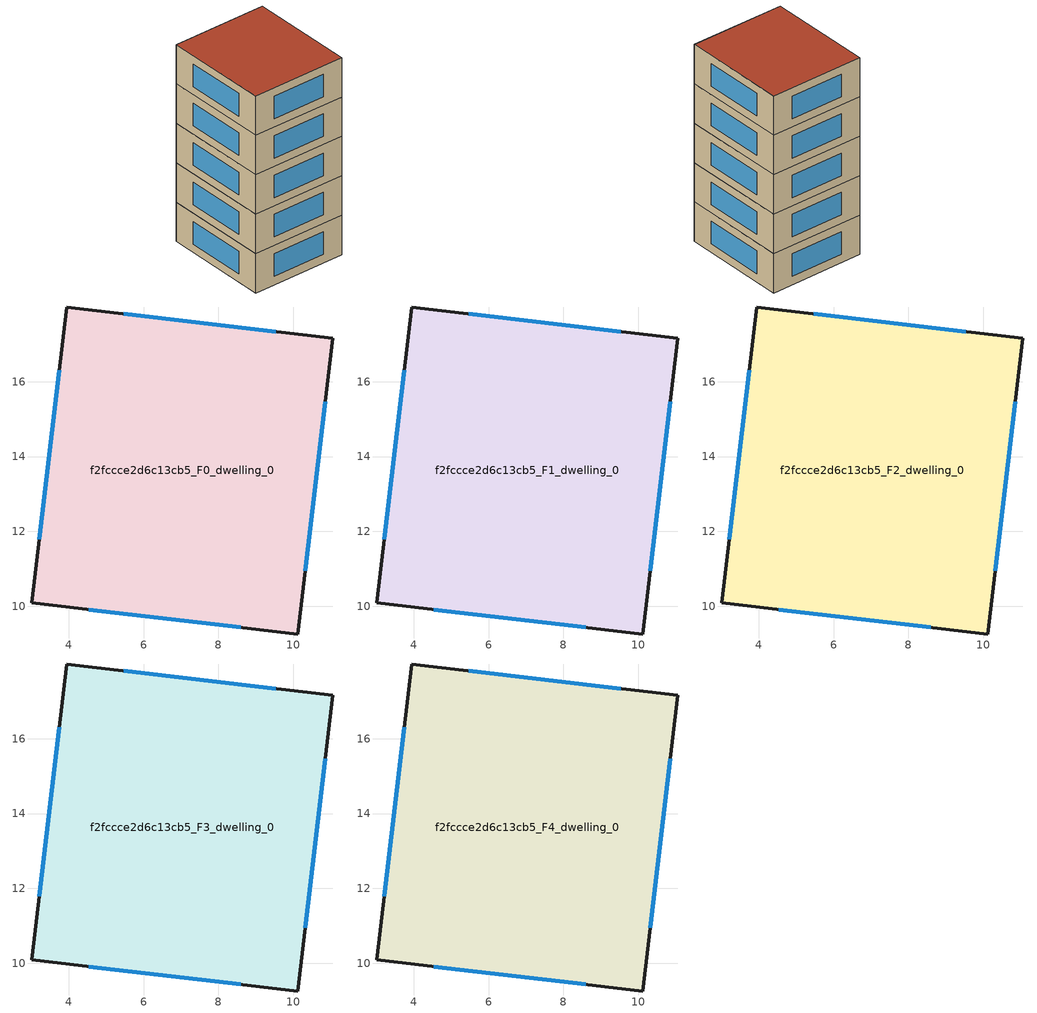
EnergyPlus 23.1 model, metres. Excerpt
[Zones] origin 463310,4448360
f2fccce2d6c13cb5_F0_dwelling_0
 floor ground (EU_floor_Construction): 11.05,17.16 10.11,9.25 3.01,10.09 3.94,18 z0
 wall outside (EU_wall_Construction): 11.05,17.16 3.94,18 3.01,10.09 10.11,9.25 11.05,17.16 z0:3
 window (EU_Window_Construction): 9.53,17.34 5.47,17.82 / 10.32,10.95 10.85,15.47 / 4.53,9.91 8.59,9.43 / 3.74,16.3 3.21,11.78 z0.64:2.36
f2fccce2d6c13cb5_F1_dwelling_0
 floor to f2fccce2d6c13cb5_F0_dwelling_0 (EU_floor_Construction): 11.05,17.16 10.11,9.25 3.01,10.09 3.94,18 z3
 wall outside (EU_wall_Construction): 11.05,17.16 3.94,18 3.01,10.09 10.11,9.25 11.05,17.16 z3:6
 window (EU_Window_Construction): 9.53,17.34 5.47,17.82 / 10.32,10.95 10.85,15.47 / 4.53,9.91 8.59,9.43 / 3.74,16.3 3.21,11.78 z3.64:5.36
f2fccce2d6c13cb5_F2_dwelling_0
 floor to f2fccce2d6c13cb5_F1_dwelling_0 (EU_floor_Construction): 11.05,17.16 10.11,9.25 3.01,10.09 3.94,18 z6
 wall outside (EU_wall_Construction): 11.05,17.16 3.94,18 3.01,10.09 10.11,9.25 11.05,17.16 z6:9
 window (EU_Window_Construction): 9.53,17.34 5.47,17.82 / 10.32,10.95 10.85,15.47 / 4.53,9.91 8.59,9.43 / 3.74,16.3 3.21,11.78 z6.64:8.36
f2fccce2d6c13cb5_F3_dwelling_0
 floor to f2fccce2d6c13cb5_F2_dwelling_0 (EU_floor_Construction): 11.05,17.16 10.11,9.25 3.01,10.09 3.94,18 z9
 wall outside (EU_wall_Construction): 11.05,17.16 3.94,18 3.01,10.09 10.11,9.25 11.05,17.16 z9:12
 window (EU_Window_Construction): 9.53,17.34 5.47,17.82 / 10.32,10.95 10.85,15.47 / 4.53,9.91 8.59,9.43 / 3.74,16.3 3.21,11.78 z9.64:11.36
f2fccce2d6c13cb5_F4_dwelling_0
 floor to f2fccce2d6c13cb5_F3_dwelling_0 (EU_floor_Construction): 11.05,17.16 10.11,9.25 3.01,10.09 3.94,18 z12
 wall outside (EU_wall_Construction): 11.05,17.16 3.94,18 3.01,10.09 10.11,9.25 11.05,17.16 z12:15
 window (EU_Window_Construction): 9.53,17.34 5.47,17.82 / 10.32,10.95 10.85,15.47 / 4.53,9.91 8.59,9.43 / 3.74,16.3 3.21,11.78 z12.64:14.36
 roof outside (EU_roof_Construction): 10.11,9.25 11.05,17.16 3.94,18 3.01,10.09 z15
[Building]
EU S2 Campaign: North Axis=0; Terrain=City; Solar Distribution=FullExterior
[Site:Location]
Yerevan-Zvartnots.Intl.AP: Latitude=40.15; Longitude=44.383; Time Zone=4; Elevation=854
[SizingPeriod:WeatherFileDays]
AnnualSizingPeriod: Begin Month=1; Begin Day of Month=1; End Month=12; End Day of Month=31; Day of Week for Start Day=Monday; Use Weather File Daylight Saving Period=No; Use Weather File Rain and Snow Indicators=No
[MATERIAL]
EU_InternalMass_Material: Roughness=MediumRough; Thickness=0.1; Conductivity=1; Density=1800; Specific Heat=900; Thermal Absorptance=0.9; Solar Absorptance=0.7; Visible Absorptance=0.7
[MATERIAL:NOMASS] Roughness=MediumRough; Thermal Absorptance=0.9; Solar Absorptance=0.7; Visible Absorptance=0.7
Name | Thermal Resistance
EU_wall_NoMass | 1.05043
EU_roof_NoMass | 1.45357
EU_floor_NoMass | 0.478065
[WINDOWMATERIAL:SIMPLEGLAZINGSYSTEM]
EU_Window_SimpleGlazing: UFactor=2.5566; Solar Heat Gain Coefficient=0.75; Visible Transmittance=0.75
[CONSTRUCTION]
EU_wall_Construction: EU_wall_NoMass
EU_roof_Construction: EU_roof_NoMass
EU_floor_Construction: EU_floor_NoMass
EU_Window_Construction: EU_Window_SimpleGlazing
EU_InternalMass_Construction: EU_InternalMass_Material
[ZONE] Type=1; Multiplier=1; Ceiling Height=autocalculate; Volume=171.029; Floor Area=autocalculate; Part of Total Floor Area=Yes
f2fccce2d6c13cb5_F0_dwelling_0; f2fccce2d6c13cb5_F1_dwelling_0; f2fccce2d6c13cb5_F2_dwelling_0; f2fccce2d6c13cb5_F3_dwelling_0; f2fccce2d6c13cb5_F4_dwelling_0
[INTERNALMASS] Construction=EU_InternalMass_Construction; Surface Area=57.0096
Name | Zone or ZoneList
f2fccce2d6c13cb5_F0_dwelling_0_EU_InternalMass | f2fccce2d6c13cb5_F0_dwelling_0
f2fccce2d6c13cb5_F1_dwelling_0_EU_InternalMass | f2fccce2d6c13cb5_F1_dwelling_0
f2fccce2d6c13cb5_F2_dwelling_0_EU_InternalMass | f2fccce2d6c13cb5_F2_dwelling_0
f2fccce2d6c13cb5_F3_dwelling_0_EU_InternalMass | f2fccce2d6c13cb5_F3_dwelling_0
f2fccce2d6c13cb5_F4_dwelling_0_EU_InternalMass | f2fccce2d6c13cb5_F4_dwelling_0
[OTHEREQUIPMENT] Fuel Type=Electricity; Design Level Calculation Method=Watts/Area; Power per Zone Floor Area=1; Fraction Latent=0; Fraction Radiant=0; Fraction Lost=0; Carbon Dioxide Generation Rate=0; EndUse Subcategory=EU_Step8_InternalGains
Name | Zone or ZoneList or Space or SpaceList | Schedule
EU_Step8_InternalGain_f2fccce2d6c13cb5_F0_dwelling_0_f000 | f2fccce2d6c13cb5_F0_dwelling_0 | EU_Step8_GainSchedule_f2fccce2d6c13cb5_F0_dwelling_0_f000
EU_Step8_InternalGain_f2fccce2d6c13cb5_F1_dwelling_0_f000 | f2fccce2d6c13cb5_F1_dwelling_0 | EU_Step8_GainSchedule_f2fccce2d6c13cb5_F1_dwelling_0_f000
EU_Step8_InternalGain_f2fccce2d6c13cb5_F2_dwelling_0_f000 | f2fccce2d6c13cb5_F2_dwelling_0 | EU_Step8_GainSchedule_f2fccce2d6c13cb5_F2_dwelling_0_f000
EU_Step8_InternalGain_f2fccce2d6c13cb5_F3_dwelling_0_f000 | f2fccce2d6c13cb5_F3_dwelling_0 | EU_Step8_GainSchedule_f2fccce2d6c13cb5_F3_dwelling_0_f000
EU_Step8_InternalGain_f2fccce2d6c13cb5_F4_dwelling_0_f000 | f2fccce2d6c13cb5_F4_dwelling_0 | EU_Step8_GainSchedule_f2fccce2d6c13cb5_F4_dwelling_0_f000
[ZONEVENTILATION:DESIGNFLOWRATE] Schedule=EU_AlwaysOn; Design Flow Rate Calculation Method=AirChanges/Hour; Air Changes per Hour=0.557805; Ventilation Type=Natural; Fan Pressure Rise=0; Fan Total Efficiency=1; Constant Term Coefficient=1; Temperature Term Coefficient=0; Velocity Term Coefficient=0; Velocity Squared Term Coefficient=0; Minimum Indoor Temperature=-100; Maximum Indoor Temperature=100; Delta Temperature=-100; Minimum Outdoor Temperature=-100; Maximum Outdoor Temperature=100; Maximum Wind Speed=40
Name | Zone or ZoneList or Space or SpaceList
EU_ConstantAir_f2fccce2d6c13cb5_F0_dwelling_0 | f2fccce2d6c13cb5_F0_dwelling_0
EU_ConstantAir_f2fccce2d6c13cb5_F1_dwelling_0 | f2fccce2d6c13cb5_F1_dwelling_0
EU_ConstantAir_f2fccce2d6c13cb5_F2_dwelling_0 | f2fccce2d6c13cb5_F2_dwelling_0
EU_ConstantAir_f2fccce2d6c13cb5_F3_dwelling_0 | f2fccce2d6c13cb5_F3_dwelling_0
EU_ConstantAir_f2fccce2d6c13cb5_F4_dwelling_0 | f2fccce2d6c13cb5_F4_dwelling_0
[HVACTEMPLATE:THERMOSTAT] Constant Heating Setpoint=20; Constant Cooling Setpoint=50
EU_HeatOnly_f2fccce2d6c13cb5_F0_dwelling_0; EU_HeatOnly_f2fccce2d6c13cb5_F1_dwelling_0; EU_HeatOnly_f2fccce2d6c13cb5_F2_dwelling_0; EU_HeatOnly_f2fccce2d6c13cb5_F3_dwelling_0; EU_HeatOnly_f2fccce2d6c13cb5_F4_dwelling_0
[HVACTEMPLATE:ZONE:IDEALLOADSAIRSYSTEM] System Availability Schedule=EU_AlwaysOn; Maximum Heating Supply Air Temperature=50; Minimum Cooling Supply Air Temperature=13; Maximum Heating Supply Air Humidity Ratio=0.0156; Minimum Cooling Supply Air Humidity Ratio=0.0077; Heating Limit=NoLimit; Cooling Limit=NoLimit; Heating Availability Schedule=EU_AlwaysOn; Cooling Availability Schedule=EU_CoolingOff; Dehumidification Control Type=ConstantSensibleHeatRatio; Cooling Sensible Heat Ratio=0.7; Dehumidification Setpoint=60; Humidification Control Type=None; Humidification Setpoint=30; Outdoor Air Method=None; Outdoor Air Flow Rate per Person=0.00944; Outdoor Air Flow Rate per Zone Floor Area=0; Outdoor Air Flow Rate per Zone=0; Demand Controlled Ventilation Type=None; Outdoor Air Economizer Type=NoEconomizer; Heat Recovery Type=None; Sensible Heat Recovery Effectiveness=0.7; Latent Heat Recovery Effectiveness=0.65
Name | Template Thermostat
f2fccce2d6c13cb5_F0_dwelling_0 | EU_HeatOnly_f2fccce2d6c13cb5_F0_dwelling_0
f2fccce2d6c13cb5_F1_dwelling_0 | EU_HeatOnly_f2fccce2d6c13cb5_F1_dwelling_0
f2fccce2d6c13cb5_F2_dwelling_0 | EU_HeatOnly_f2fccce2d6c13cb5_F2_dwelling_0
f2fccce2d6c13cb5_F3_dwelling_0 | EU_HeatOnly_f2fccce2d6c13cb5_F3_dwelling_0
f2fccce2d6c13cb5_F4_dwelling_0 | EU_HeatOnly_f2fccce2d6c13cb5_F4_dwelling_0
[SIZING:ZONE] Zone Cooling Design Supply Air Temperature Input Method=SupplyAirTemperature; Zone Cooling Design Supply Air Temperature=13; Zone Heating Design Supply Air Temperature Input Method=SupplyAirTemperature; Zone Heating Design Supply Air Temperature=50; Zone Cooling Design Supply Air Humidity Ratio=0.008; Zone Heating Design Supply Air Humidity Ratio=0.008; Cooling Design Air Flow Method=DesignDay; Cooling Design Air Flow Rate=0; Cooling Minimum Air Flow per Zone Floor Area=0.000762; Cooling Minimum Air Flow=0; Cooling Minimum Air Flow Fraction=0.2; Heating Design Air Flow Method=DesignDay; Heating Design Air Flow Rate=0; Heating Maximum Air Flow per Zone Floor Area=0.002032; Heating Maximum Air Flow=0.141576; Heating Maximum Air Flow Fraction=0.3; Account for Dedicated Outdoor Air System=No; Dedicated Outdoor Air System Control Strategy=NeutralSupplyAir; Dedicated Outdoor Air Low Setpoint Temperature for Design=autosize; Dedicated Outdoor Air High Setpoint Temperature for Design=autosize; Zone Load Sizing Method=Sensible Load Only No Latent Load; Zone Latent Cooling Design Supply Air Humidity Ratio Input Method=HumidityRatioDifference; Zone Cooling Design Supply Air Humidity Ratio Difference=0.005; Zone Latent Heating Design Supply Air Humidity Ratio Input Method=HumidityRatioDifference; Zone Humidification Design Supply Air Humidity Ratio Difference=0.005
f2fccce2d6c13cb5_F0_dwelling_0; f2fccce2d6c13cb5_F1_dwelling_0; f2fccce2d6c13cb5_F2_dwelling_0; f2fccce2d6c13cb5_F3_dwelling_0; f2fccce2d6c13cb5_F4_dwelling_0
[SCHEDULE:CONSTANT]
Name | Hourly Value
EU_AlwaysOn | 1
EU_CoolingOff | 0
[SCHEDULE:FILE] Column Number=1; Rows to Skip at Top=0; Number of Hours of Data=8760; Column Separator=Comma; Interpolate to Timestep=No; Minutes per Item=60; Adjust Schedule for Daylight Savings=Yes
Name | File
EU_Step8_GainSchedule_f2fccce2d6c13cb5_F0_dwelling_0_f000 | ../../schedules/f2fccce2d6c13cb5/f2fccce2d6c13cb5_F0_dwelling_0_f000_gain.csv
EU_Step8_GainSchedule_f2fccce2d6c13cb5_F1_dwelling_0_f000 | ../../schedules/f2fccce2d6c13cb5/f2fccce2d6c13cb5_F1_dwelling_0_f000_gain.csv
EU_Step8_GainSchedule_f2fccce2d6c13cb5_F2_dwelling_0_f000 | ../../schedules/f2fccce2d6c13cb5/f2fccce2d6c13cb5_F2_dwelling_0_f000_gain.csv
EU_Step8_GainSchedule_f2fccce2d6c13cb5_F3_dwelling_0_f000 | ../../schedules/f2fccce2d6c13cb5/f2fccce2d6c13cb5_F3_dwelling_0_f000_gain.csv
EU_Step8_GainSchedule_f2fccce2d6c13cb5_F4_dwelling_0_f000 | ../../schedules/f2fccce2d6c13cb5/f2fccce2d6c13cb5_F4_dwelling_0_f000_gain.csv
